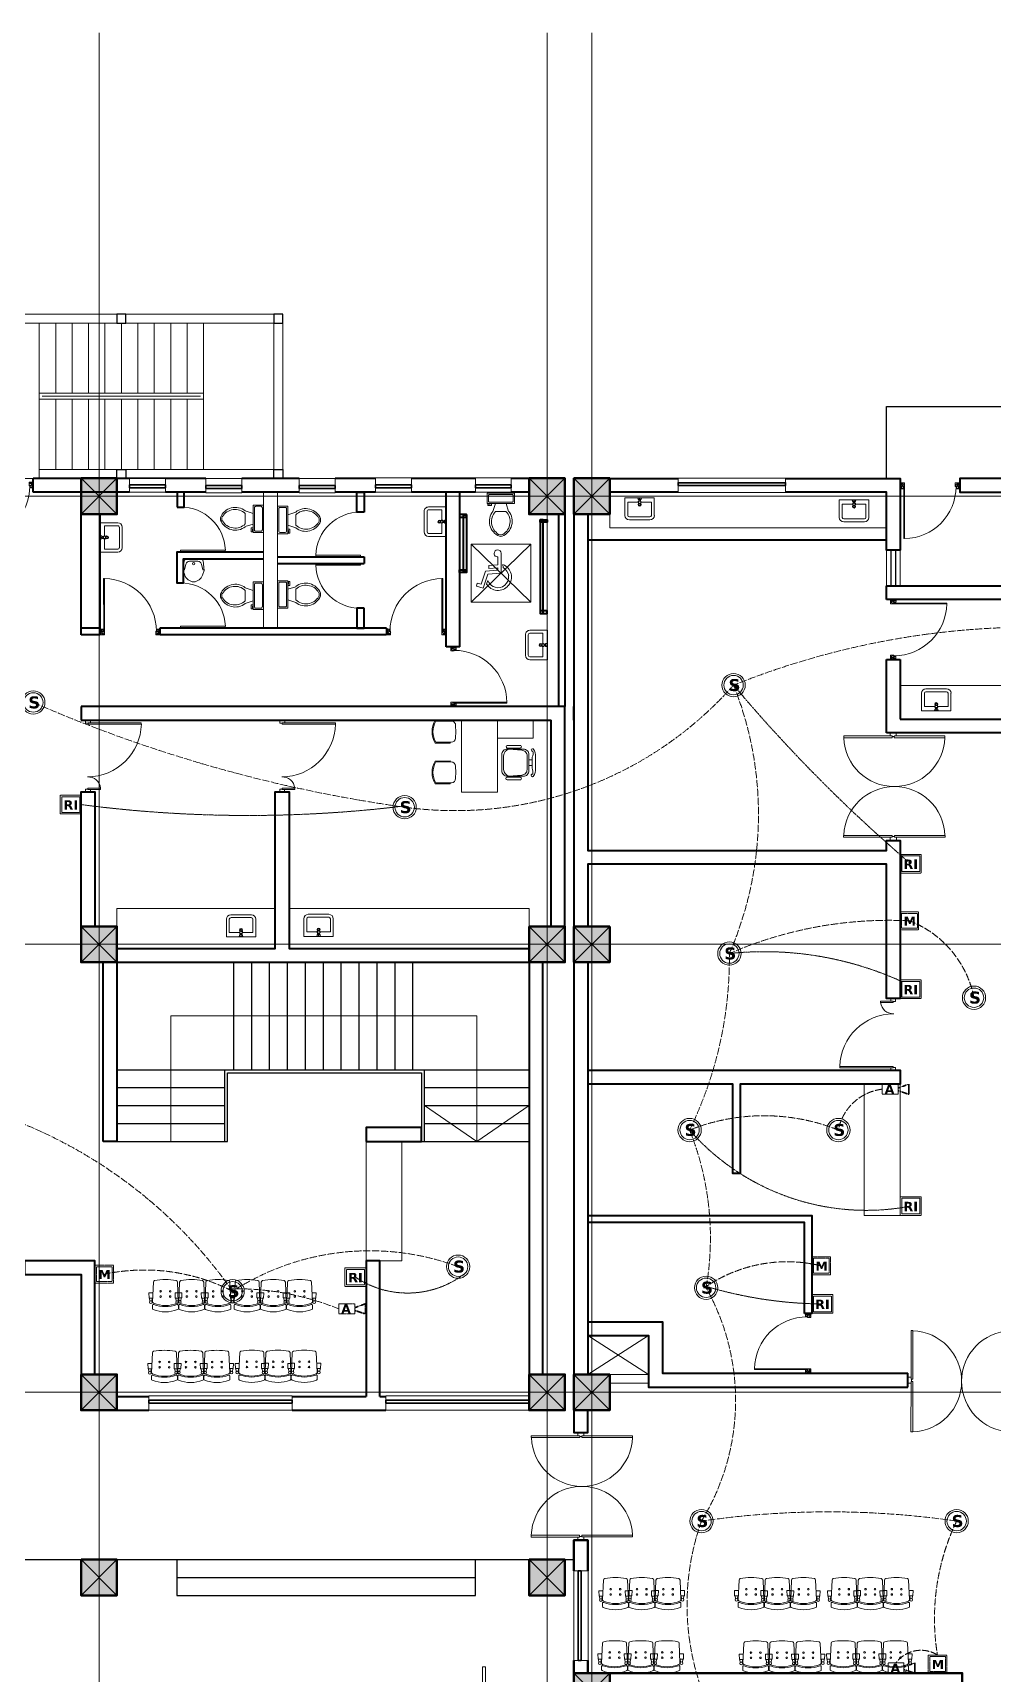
# Model space of a CAD drawing. Header units: millimetres. Extents: x 2402294 to 3337895, y 3394997 to 3969149.
# Drawn here: x 2451353 to 2467429, y 3593160 to 3620638 of the extents above; entities that cross this region are included whole.
import ezdxf

# ---------------------------------------------------------------- set-up
doc = ezdxf.new("R2010")
doc.units = ezdxf.units.MM
doc.header["$MEASUREMENT"] = 0
for name, pattern in [('ACAD_ISO04W100', [30, 24, -3, 0, -3]), ('ACISOTGB', [9, 4, -1, 1, -1, 1, -1]), ('CENTER', [2, 1.25, -0.25, 0.25, -0.25]), ('DASHED', [0.75, 0.5, -0.25])]:
    doc.linetypes.add(name, pattern=pattern)
for name, color, linetype, lineweight in [('0newfurnture', 30, 'Continuous', 15), ('centreline', 52, 'CENTER', 5), ('Column-0.5', 14, 'Continuous', 50), ('Detector Detector Conduit', 6, 'ACAD_ISO04W100', 13), ('Dimension- 0.15', 114, 'Continuous', 15), ('Dimension-137.5', 86, 'Continuous', 13), ('door', 41, 'Continuous', 5), ('Door Opening-0.09', 253, 'Continuous', 9), ('Frame-0.3', 24, 'Continuous', 30), ('furniture', 34, 'Continuous', 15), ('Furniture Hospital-0.09', 44, 'Continuous', 9), ('Hatch', 9, 'Continuous', 9), ('hidden lines', 205, 'DASHED', 5), ('Hooter Alarm', 240, 'CENTER', 35), ('Manual Call Point', 240, 'CENTER', 30), ('Metal  workt-0.2', 13, 'Continuous', 20), ('Railing', 73, 'Continuous', 20), ('RI detector conduit', 100, 'ACISOTGB', 9), ('Sill Level', 140, 'Continuous', 20), ('Smoke Detector', 220, 'Continuous', 20), ('stairs', 6, 'Continuous', 25), ('T-Fixture-0.09', 255, 'Continuous', 9), ('WALL 0.2', 7, 'Continuous', 20), ('wall 0.4', 7, 'Continuous', 40), ('Wall-0.5', 7, 'Continuous', 50), ('WINDOW', 152, 'Continuous', 30), ('Windows Plan', 152, 'Continuous', 35)]:
    doc.layers.add(name, color=color, linetype=linetype, lineweight=lineweight)
doc.layers.add('ANNOTATION', color=7, linetype='Continuous')
doc.layers.add('CCTV conduit wire', color=1, linetype='CENTER')
doc.styles.add('5P2', font='verdana.ttf', dxfattribs={"height": 500})

# ---------------------------------------------------------------- blocks, each defined once
blk = doc.blocks.new("door 3'3")
at = {"layer": 'door'}
for p, q in [((82769.4, -31237.4), (82769.4, -31203.4)), ((82769.8, -31203.4), (82769.4, -31203.4)), ((82769.8, -31237.4), (82769.8, -31203.4))]:
    blk.add_line(p, q, dxfattribs=at)
at = {"layer": 'door', "ltscale": 80}
for points in [[(82769.8, -31239.8), (82767.4, -31239.8), (82767.4, -31239.4), (82766.9, -31239.4), (82766.9, -31236.4), (82767.4, -31236.4), (82767.4, -31235.9), (82769.4, -31235.9), (82769.4, -31237.4), (82769.8, -31237.4)], [(82802.9, -31239.8), (82805.4, -31239.8), (82805.4, -31239.4), (82805.9, -31239.4), (82805.9, -31236.4), (82805.4, -31236.4), (82805.4, -31235.9), (82803.4, -31235.9), (82803.4, -31237.4), (82802.9, -31237.4)]]:
    blk.add_lwpolyline(points, close=True, dxfattribs=at)
blk.add_arc((82769.4, -31237.4), 34, 0, 89.2047, dxfattribs=at)
at = {"layer": 'Hatch'}
for centre, radius, start, end in [((82767.7, -31239.9), 2.68, 36.7582, 107.5329), ((82757.2, -31236.2), 10.6, 342.6842, 1.6014), ((82764.4, -31235.9), 4.57, 311.0325, 0.2101), ((82768.1, -31239.1), 3.04, 64.8198, 103.5348), ((82805.1, -31239.9), 2.68, 72.4671, 143.2418), ((82804.7, -31239.1), 3.04, 76.4652, 115.1802), ((82808.4, -31235.9), 4.57, 179.7899, 228.9675), ((82815.6, -31236.2), 10.6, 178.3986, 197.3158), ((82767.3, -31240.3), 1.96, 14.7681, 101.3525), ((82767.3, -31236.1), 3.25, 271.0473, 321.5319), ((82805.5, -31236.1), 3.25, 218.4681, 268.9527), ((82805.5, -31240.3), 1.96, 78.6475, 165.2319)]:
    blk.add_arc(centre, radius, start, end, dxfattribs=at)
blk = doc.blocks.new('MAIN DOOR')
at = {"layer": 'door', "ltscale": 1000}
for points in [[(2313.5, 188.5), (2347.4, 188.5), (2347.4, 187.3), (2313.5, 187.3)], [(2381.3, 188.5), (2348.9, 188.5), (2348.9, 187.3), (2381.3, 187.3)]]:
    blk.add_lwpolyline(points, close=True, dxfattribs=at)
for points in [[(2346.1, 190.6), (2346.1, 188.5)], [(2348.9, 188.1), (2347.4, 188.1), (2347.4, 188.5), (2346.1, 188.5), (2346.1, 190.6), (2350.2, 190.6)], [(2347.4, 188.1), (2348.9, 188.1), (2348.9, 188.5), (2350.2, 188.5), (2350.2, 190.6), (2346.1, 190.6)], [(2350.2, 190.6), (2350.2, 188.5)], [(2313.4, 120.7), (2347.3, 120.7), (2347.3, 121.9), (2313.4, 121.9), (2313.4, 120.7)], [(2348.8, 121.1), (2347.3, 121.1), (2347.3, 120.7), (2346, 120.7), (2346, 118.6), (2350.1, 118.6)], [(2347.3, 121.1), (2348.8, 121.1), (2348.8, 120.7), (2350.1, 120.7), (2350.1, 118.6), (2346, 118.6)], [(2381.3, 120.7), (2348.8, 120.7), (2348.8, 121.9), (2381.3, 121.9), (2381.3, 120.7)], [(2346, 118.6), (2346, 120.7)], [(2350.1, 118.6), (2350.1, 120.7)]]:
    blk.add_lwpolyline(points, dxfattribs=at)
at = {"layer": 'Door Opening-0.09', "ltscale": 1000}
for centre, start, end in [((2347.4, 188.5), 182.1168, 357.8826), ((2347.3, 120.7), 2.1167, 177.8826)]:
    blk.add_arc(centre, 33.9, start, end, dxfattribs=at)
at = {"layer": 'WINDOW', "ltscale": 5}
blk.add_line((2350.1, 190.6), (2350.1, 190.6), dxfattribs=at)
blk = doc.blocks.new('BANCAS')
at = {"layer": 'Furniture Hospital-0.09'}
for p, q in [((-0.236, -0.247), (-0.314, -0.247)), ((-0.309, -0.347), (-0.314, -0.247)), ((0.314, -0.25), (0.236, -0.25)), ((0.309, -0.35), (0.314, -0.25)), ((-0.241, -0.347), (-0.309, -0.347)), ((-0.294, -0.405), (-0.3, -0.347)), ((-0.256, -0.405), (-0.25, -0.347)), ((0.309, -0.35), (0.241, -0.35)), ((0.256, -0.409), (0.25, -0.35)), ((0.294, -0.409), (0.3, -0.35))]:
    blk.add_line(p, q, dxfattribs=at)
blk.add_lwpolyline([(0.227, -0.048, 0.346546), (0.203, -0.019, 0.095695), (-0.203, -0.019, 0.346546), (-0.227, -0.048), (-0.244, -0.417, 0.318973), (-0.225, -0.447, 0.193005), (0.225, -0.447, 0.318973), (0.244, -0.417)], format="xyb", close=True, dxfattribs=at)
blk.add_lwpolyline([(-0.245, -0.522), (-0.245, -0.489, -0.522832), (-0.218, -0.471, 0.18), (0.218, -0.471, -0.522832), (0.245, -0.489), (0.245, -0.547, -0.306573), (0.232, -0.565, -0.192782), (-0.232, -0.565, -0.306573), (-0.245, -0.547), (-0.245, -0.504)], format="xyb", dxfattribs=at)
for centre, radius in [((-0.09, -0.22), 0.015), ((-0.09, -0.32), 0.015), ((0.09, -0.22), 0.015), ((0.09, -0.32), 0.015), ((-0.275, -0.422), 0.025), ((0.275, -0.425), 0.025)]:
    blk.add_circle(centre, radius, dxfattribs=at)
blk = doc.blocks.new('A$C72AE6952')
at = {"ltscale": 20, "xscale": 800, "yscale": 800, "zscale": 800, "row_count": 1, "column_count": 3, "row_spacing": 0, "column_spacing": 440.0000000000001}
blk.add_blockref('BANCAS', (-440, 0), dxfattribs=at)
blk = doc.blocks.new("door 5'")
at = {"layer": 'door', "ltscale": 1000}
for points in [[(2177525, 4317078), (2177525, 4317062), (2177516, 4317062), (2177516, 4317020), (2177473, 4317020), (2177474, 4317105)], [(2177525, 4317062), (2177525, 4317105), (2177474, 4317105), (2177473, 4317020)], [(2177473, 4317020), (2177516, 4317020)], [(2177474, 4317105), (2177516, 4317105)], [(2178697, 4316120), (2178697, 4317060), (2178671, 4317060), (2178671, 4316120), (2178697, 4316120)], [(2178689, 4317076), (2178689, 4317060), (2178697, 4317060), (2178697, 4317018), (2178740, 4317018), (2178740, 4317104)], [(2178689, 4317060), (2178689, 4317104), (2178740, 4317104), (2178740, 4317018)], [(2178740, 4317018), (2178697, 4317018)]]:
    blk.add_lwpolyline(points, dxfattribs=at)
blk.add_lwpolyline([(2177516, 4316839), (2177516, 4317062), (2177543, 4317062), (2177543, 4316839)], close=True, dxfattribs=at)
at = {"layer": 'Door Opening-0.09', "ltscale": 1000}
for centre, radius, start, end in [((2177516, 4317062), 224, 276.6944, 2.344), ((2178697, 4317076), 957, 180.3416, 268.4244)]:
    blk.add_arc(centre, radius, start, end, dxfattribs=at)
at = {"layer": 'WINDOW', "ltscale": 5}
blk.add_line((2177474, 4317104), (2177474, 4317104), dxfattribs=at)
blk = doc.blocks.new('d1')
at = {"layer": 'door'}
for p, q in [((2442.7, 10746.2), (2408.3, 10746.2)), ((2408.3, 10746.2), (2408.3, 10745.7)), ((2442.7, 10745.7), (2408.3, 10745.7))]:
    blk.add_line(p, q, dxfattribs=at)
at = {"layer": 'door', "ltscale": 80}
for points in [[(2445, 10779.7), (2445, 10782), (2444.6, 10782), (2444.6, 10782.4), (2441.8, 10782.4), (2441.8, 10782), (2441.4, 10782), (2441.4, 10780.1), (2442.7, 10780.1), (2442.7, 10779.7)], [(2445, 10746.2), (2445, 10743.9), (2444.6, 10743.9), (2444.6, 10743.4), (2441.8, 10743.4), (2441.8, 10743.9), (2441.4, 10743.9), (2441.4, 10745.7), (2442.7, 10745.7), (2442.7, 10746.2)]]:
    blk.add_lwpolyline(points, close=True, dxfattribs=at)
at = {"layer": 'Door Opening-0.09', "ltscale": 80}
blk.add_arc((2442.7, 10745.7), 34.4, 90, 179.274, dxfattribs=at)
at = {"layer": 'hidden lines'}
for centre, radius, start, end in [((2441.6, 10791.4), 9.82, 268.3986, 287.3158), ((2441.4, 10784.8), 4.22, 269.7899, 318.9675), ((2444.3, 10781.3), 2.81, 166.4652, 205.1802), ((2445, 10781.7), 2.48, 162.4671, 233.2418), ((2441.6, 10782), 3, 308.4681, 358.9527), ((2445.5, 10782.1), 1.81, 168.6475, 255.2319), ((2441.4, 10741.1), 4.22, 41.0325, 90.2101), ((2441.6, 10734.5), 9.82, 72.6842, 91.6014), ((2444.3, 10744.5), 2.81, 154.8198, 193.5348), ((2445, 10744.2), 2.48, 126.7582, 197.5329), ((2441.6, 10743.8), 3, 1.0473, 51.5319), ((2445.5, 10743.8), 1.81, 104.7681, 191.3525)]:
    blk.add_arc(centre, radius, start, end, dxfattribs=at)
blk = doc.blocks.new('sems')
at = {"layer": 'Dimension- 0.15', "ltscale": 5}
h = blk.add_hatch(dxfattribs=at)
h.set_pattern_fill('ANSI31', color=256, scale=25.555556)
h.set_pattern_definition([(45, (55035.0093, 4945698.8337), (-2.258813329, 2.258813329), [])])
h.paths.add_polyline_path([(2173550, 4150430), (2173550, 4150489), (2173491, 4150489, 0.414214)])
h.paths.add_polyline_path([(2173550, 4150430, 0.414214), (2173609, 4150489), (2173550, 4150489)])
h.paths.add_polyline_path([(2173550, 4150489), (2173609, 4150489, 0.414214), (2173550, 4150548)])
h.paths.add_polyline_path([(2173491, 4150489), (2173550, 4150489), (2173550, 4150548, 0.414214)])
for p, q in [((2174664, 4150546), (2174664, 4150431)), ((2174894, 4150489), (2174664, 4150546)), ((2174664, 4150431), (2174894, 4150489))]:
    blk.add_line(p, q, dxfattribs=at)
blk.add_lwpolyline([(2174664, 4150489), (2173550, 4150489)], dxfattribs=at)
blk.add_circle((2173550, 4150489), 59.1, dxfattribs=at)
blk.add_solid([(2174664, 4150546), (2174894, 4150489), (2174664, 4150431)], dxfattribs=at)
at = {"layer": 'Dimension-137.5', "ltscale": 5}
blk.add_line((2174664, 4150489), (2174894, 4150489), dxfattribs=at)
at = {"layer": 'Frame-0.3'}
for points in [[(2174450, 4151281), (2174450, 4151131), (2174600, 4151131), (2174600, 4151281)], [(2177075, 4151281), (2177075, 4151131), (2177225, 4151131), (2177225, 4151281)], [(2179700, 4151281), (2179700, 4151131), (2179850, 4151131), (2179850, 4151281)], [(2174450, 4148681), (2174450, 4148531), (2174600, 4148531), (2174600, 4148681)], [(2177075, 4148531), (2177075, 4148681), (2177225, 4148681), (2177225, 4148531)], [(2179700, 4148531), (2179700, 4148681), (2179850, 4148681), (2179850, 4148531)]]:
    blk.add_lwpolyline(points, close=True, dxfattribs=at)
at = {"layer": 'Metal  workt-0.2', "ltscale": 5}
for p, q in [((2174600, 4151281), (2179700, 4151281)), ((2175775, 4151131), (2175775, 4149956)), ((2176050, 4151131), (2176050, 4149956)), ((2176325, 4151131), (2176325, 4149956)), ((2176600, 4151131), (2176600, 4149956)), ((2176875, 4151131), (2176875, 4149956)), ((2177150, 4151131), (2177150, 4149956)), ((2177425, 4151131), (2177425, 4149956)), ((2177700, 4151131), (2177700, 4149956)), ((2177975, 4151131), (2177975, 4149956)), ((2178250, 4151131), (2178250, 4149956)), ((2178525, 4151131), (2178525, 4149956)), ((2179700, 4148681), (2179700, 4151131)), ((2175775, 4149856), (2175775, 4148681)), ((2176050, 4149856), (2176050, 4148681)), ((2176325, 4149856), (2176325, 4148681)), ((2176600, 4149856), (2176600, 4148681)), ((2176875, 4149856), (2176875, 4148681)), ((2177150, 4149856), (2177150, 4148681)), ((2177425, 4149856), (2177425, 4148681)), ((2177700, 4149856), (2177700, 4148681)), ((2177975, 4149856), (2177975, 4148681)), ((2178250, 4149856), (2178250, 4148681)), ((2178525, 4149856), (2178525, 4148681)), ((2175775, 4148531), (2174600, 4148531))]:
    blk.add_line(p, q, dxfattribs=at)
at = {"layer": 'Metal  workt-0.2'}
for points in [[(2177075, 4148531), (2179850, 4148531), (2179850, 4151131), (2174450, 4151131), (2174450, 4148531), (2174600, 4148531)], [(2179700, 4151131), (2174600, 4151131)], [(2174450, 4149851), (2173550, 4149847)], [(2179700, 4148681), (2175775, 4148681), (2175775, 4148531), (2176745, 4148531)]]:
    blk.add_lwpolyline(points, dxfattribs=at)
for points in [[(2175775, 4149956), (2175775, 4149856), (2178525, 4149856), (2178525, 4149956)], [(2175825, 4149906), (2175825, 4149906), (2178475, 4149906), (2178475, 4149906)]]:
    blk.add_lwpolyline(points, close=True, dxfattribs=at)
at = {"layer": 'stairs', "ltscale": 5}
for p, q in [((2174450, 4151281), (2174450, 4148531)), ((2173850, 4151131), (2173850, 4149848)), ((2174150, 4151131), (2174150, 4149849))]:
    blk.add_line(p, q, dxfattribs=at)
for points in [[(2173550, 4149847), (2173550, 4151131)], [(2174450, 4151131), (2173550, 4151131)]]:
    blk.add_lwpolyline(points, dxfattribs=at)
blk = doc.blocks.new('2ft column')
at = {"layer": 'Hatch', "ltscale": 5}
h = blk.add_hatch(color=256, dxfattribs=at)
h.dxf.hatch_style = 1
h.paths.add_polyline_path([(2207385, 4176559), (2207985, 4176559), (2207985, 4175959), (2207385, 4175959)])
at = {"layer": 'Column-0.5', "ltscale": 5}
blk.add_lwpolyline([(2207385, 4176559), (2207985, 4176559), (2207985, 4175959), (2207385, 4175959)], close=True, dxfattribs=at)
at = {"layer": 'Defpoints', "ltscale": 5}
for points in [[(2207985, 4176559), (2207385, 4175959)], [(2207985, 4175959), (2207385, 4176559)]]:
    blk.add_lwpolyline(points, dxfattribs=at)
blk = doc.blocks.new('main grid')
at = {"layer": 'centreline', "ltscale": 5}
for p, q in [((2533911, 4018930), (2533911, 3991299)), ((2541411, 4018930), (2541411, 3976624)), ((2542161, 4018930), (2542161, 3976624)), ((2559988, 4011172), (2515645, 4011172)), ((2559988, 4003672), (2515645, 4003672)), ((2559388, 3996172), (2515045, 3996172)), ((2559988, 3996172), (2515645, 3996172))]:
    blk.add_line(p, q, dxfattribs=at)
at = {"layer": 'Hatch'}
for p in [(326226, -165087), (333726, -165087), (326226, -172587), (333726, -172587), (326226, -180087), (333726, -180087), (326226, -183187), (333726, -183187), (334476, -185087)]:
    blk.add_blockref('2ft column', p, dxfattribs=at)
at = {"layer": 'Hatch', "xscale": -1}
for p in [(4749846, -165087), (4749846, -172587), (4749846, -180087)]:
    blk.add_blockref('2ft column', p, dxfattribs=at)
blk = doc.blocks.new('IP1')
at = {"layer": 'WALL 0.2', "ltscale": 5}
for points in [[(2535111, 3946693), (2535111, 3948793), (2539161, 3948793)], [(2539161, 3948793), (2540236, 3948793), (2540236, 3946693)], [(2539361, 3947293), (2540236, 3946693), (2541111, 3947293)]]:
    blk.add_lwpolyline(points, dxfattribs=at)
blk = doc.blocks.new('TAP')
at = {"layer": 'Furniture Hospital-0.09', "linetype": 'Continuous'}
for p, q in [((0, 38), (0, -38)), ((5, 38), (0, 38)), ((5, 38), (5, -38)), ((30, 25), (5, 25)), ((30, 0), (5, 0)), ((30, 25), (30, -25)), ((56, 16), (30, 16)), ((51, 7), (48, 8)), ((59, 19), (57, 22)), ((73, 24), (73, 27)), ((88, 20), (89, 22)), ((97, 15), (125, 12)), ((97, 8), (100, 9)), ((5, -38), (0, -38)), ((30, -25), (5, -25)), ((56, -16), (30, -16)), ((51, -8), (48, -9)), ((60, -20), (58, -22)), ((74, -24), (74, -27)), ((88, -19), (90, -22)), ((97, -7), (100, -8)), ((97, -15), (125, -12))]:
    blk.add_line(p, q, dxfattribs=at)
for radius in [21.2, 19.7]:
    blk.add_circle((74, 0), radius, dxfattribs=at)
for centre, radius, start, end in [((74, 0), 27.2, 163.0512, 199.0512), ((74, 0), 24.2, 127.0512, 163.0512), ((74, 0), 27.2, 91.0512, 127.0512), ((74, 0), 24.2, 55.0512, 91.0512), ((74, 0), 27.2, 19.0512, 55.0512), ((74, 0), 24.2, 343.0512, 19.0512), ((95, 0), 32.6, 337.45, 22.55), ((74, 0), 24.2, 199.0512, 235.0512), ((74, 0), 27.2, 235.0512, 271.0512), ((74, 0), 24.2, 271.0512, 307.0512), ((74, 0), 27.2, 307.0512, 343.0512)]:
    blk.add_arc(centre, radius, start, end, dxfattribs=at)
blk = doc.blocks.new('bazin')
at = {"layer": '0newfurnture', "ltscale": 5}
for p, q in [((2434577, 4011590), (2435069, 4011590)), ((2434577, 4011295), (2434577, 4011590)), ((2434626, 4011295), (2434626, 4011516)), ((2434626, 4011516), (2434799, 4011516)), ((2434847, 4011516), (2435020, 4011516)), ((2435020, 4011516), (2435020, 4011295)), ((2435069, 4011590), (2435069, 4011295)), ((2434996, 4011270), (2434651, 4011270)), ((2434996, 4011221), (2434651, 4011221))]:
    blk.add_line(p, q, dxfattribs=at)
blk.add_circle((2434823, 4011477), 25.6, dxfattribs=at)
for centre, radius, start, end in [((2434651, 4011295), 73.8, 180, 270), ((2434651, 4011295), 24.6, 180, 270), ((2434996, 4011295), 73.8, 270, 0), ((2434996, 4011295), 24.6, 270, 0)]:
    blk.add_arc(centre, radius, start, end, dxfattribs=at)
at = {"layer": '0newfurnture', "ltscale": 5, "xscale": 0.9842520018725999, "yscale": 0.9842520018725999, "zscale": 0.9842520018725999, "rotation": 270}
blk.add_blockref('TAP', (2434823, 4011590), dxfattribs=at)
blk = doc.blocks.new('Toilet - top')
at = {"layer": 'Furniture Hospital-0.09'}
for p, q in [((-10, -8.5), (-8, -8.5)), ((-10, -9.5), (-10, -8.5)), ((-7, -9.5), (-10, -9.5)), ((-8, -8.5), (-8, -8)), ((-7, -8), (-7, -9.5)), ((-4, -8), (-6, -14)), ((4, -8), (6, -14)), ((9.5, -6), (9.5, -2)), ((4, -14), (-4, -14))]:
    blk.add_line(p, q, dxfattribs=at)
blk.add_lwpolyline([(10.5, -8), (10.5, 0), (-10.5, 0), (-10.5, -8)], close=True, dxfattribs=at)
for points in [[(-9.5, -2), (-9.5, -6)], [(8.5, -1), (-8.5, -1)], [(-8.5, -7), (8.5, -7)]]:
    blk.add_lwpolyline(points, dxfattribs=at)
for centre, radius, start, end in [((-8.6, -1.9), 0.884, 81.8699, 188.1301), ((-8.6, -6.1), 0.884, 171.8699, 278.1301), ((8.6, -1.9), 0.884, 351.8699, 98.1301), ((8.6, -6.1), 0.884, 261.8699, 8.1301), ((3.5, -21.6), 12.2, 141.4691, 247.9714), ((4.2, -21.8), 11.3, 136.3677, 238.9468), ((-3.5, -21.6), 12.2, 292.0284, 38.5307), ((-4.2, -21.8), 11.3, 301.053, 43.6321), ((0, -27.9), 4, 245.7318, 294.2682), ((0, -29), 4, 254.8605, 285.1395)]:
    blk.add_arc(centre, radius, start, end, dxfattribs=at)
blk = doc.blocks.new('26 door')
at = {"layer": 'door'}
blk.add_line((42654.7, -717.8), (42654.7, -716.7), dxfattribs=at)
at = {"layer": 'door', "ltscale": 5}
blk.add_lwpolyline([(42654.7, -716.7), (42684.7, -716.7), (42684.7, -717.8), (42654.7, -717.8)], dxfattribs=at)
at = {"layer": 'Door Opening-0.09'}
blk.add_arc((42654.8, -717.8), 30, 2.1358, 90.1794, dxfattribs=at)
blk = doc.blocks.new('TIA UR Plan-flat-1')
at = {"layer": 'Furniture Hospital-0.09'}
for points in [[(-186, 175), (-265, 150, 0.270578), (-380, 0, 0.556713)], [(-186, -175), (-265, -150, -0.270578), (-380, 0, -0.556713)], [(0, 0), (0, 132, 0.414214), (-25, 157), (-186, 175)], [(0, 0), (0, -132, -0.414214), (-25, -157), (-186, -175)], [(-174, 175), (-174, 154), (-81, 130, -0.321575), (-32, 71), (-32, 0)], [(-174, -175), (-174, -154), (-81, -130, 0.321575), (-32, -71), (-32, 0)]]:
    blk.add_lwpolyline(points, format="xyb", dxfattribs=at)
blk.add_circle((-75, 0), 20, dxfattribs=at)
blk = doc.blocks.new('Wheel Chair')
at = {"layer": 'T-Fixture-0.09'}
blk.add_lwpolyline([(-130, -183, -0.239978), (-223, 0, -0.243341), (-129, 182), (-128, 182, -0.241316), (75, 211), (76, 211, -0.238142), (218, 65), (184, 14), (173, 51, 0.192657), (94, 153), (94, 154, 0.25323), (-74, 162), (-74, 161, 0.245902), (-174, 27), (-175, 27, 0.247474), (-120, -132), (-128, -181)], format="xyb", dxfattribs=at)
blk.add_lwpolyline([(305, 47), (366, 13), (392, 59), (290, 117), (158, -89), (-63, -51), (-146, -374, 0.423515), (-104, -442), (-103, -442, 0.413314), (-35, -399), (-32, -388, 0.409265), (-67, -332), (-80, -330), (-48, -201), (105, -227), (113, -178), (-33, -153), (-23, -112), (182, -146)], format="xyb", close=True, dxfattribs=at)
blk = doc.blocks.new('ADHIKRIT')
at = {"layer": 'furniture'}
for p, q in [((900, 1351), (0, 1351)), ((0, 1351), (0, -450)), ((0, 741), (0, 1351)), ((900, -450), (900, 1351)), ((-245, 1046), (-569, 1047)), ((-245, 980), (-569, 981)), ((1048, 956), (1048, 1014)), ((1187, 1121), (1153, 1121)), ((1187, 1145), (1558, 1147)), ((1187, 1145), (1187, 1121)), ((1187, 1121), (1545, 1123)), ((-789, 683), (-869, 683)), ((-789, 547), (-869, 547)), ((1050, 758), (1050, 711)), ((1050, 700), (1050, 711)), ((1189, 595), (1157, 595)), ((1187, 595), (1187, 571)), ((1187, 571), (1558, 573)), ((1189, 595), (1286, 595)), ((1287, 595), (1545, 597)), ((-900, 0), (0, 0)), ((-900, -450), (-900, 0)), ((-247, 247), (-571, 248)), ((-247, 182), (-571, 182)), ((1189, 102), (1157, 102)), ((1187, 126), (1558, 124)), ((1187, 102), (1187, 126)), ((1189, 102), (1286, 101)), ((1287, 101), (1545, 100)), ((1048, -260), (1048, -318)), ((1050, -4), (1050, -14)), ((1050, -61), (1050, -14)), ((0, -450), (-900, -450)), ((0, -450), (900, -450)), ((1187, -425), (1153, -425)), ((1187, -425), (1545, -426)), ((1187, -449), (1187, -425)), ((1187, -449), (1558, -450))]:
    blk.add_line(p, q, dxfattribs=at)
for points in [[(-897, 962, 0.207066), (-957, 755), (-957, 615)], [(-885, 900, 0.214578), (-869, 755), (-869, 615)], [(-110, 614), (-109, 818, 0.414214), (-246, 955), (-655, 956, 0.418376), (-789, 820), (-789, 615)], [(-153, 614), (-152, 788, 0.28028), (-288, 955), (-610, 925, 0.418376), (-744, 789), (-745, 615)], [(-899, 268, -0.207066), (-958, 476), (-957, 615)], [(-886, 330, -0.214578), (-870, 475), (-869, 615)], [(-110, 614), (-110, 409, -0.414214), (-247, 273), (-656, 274, -0.418376), (-790, 410), (-789, 615)], [(-153, 614), (-153, 440, -0.28028), (-290, 273), (-612, 304, -0.418376), (-745, 441), (-745, 615)]]:
    blk.add_lwpolyline(points, format="xyb", dxfattribs=at)
for centre, radius, start, end in [((-881, 933), 33.3, 262.3354, 120.0474), ((-569, 1014), 32.9, 89.8702, 269.8702), ((-245, 1013), 32.9, 269.8702, 89.8702), ((1753, 864), 711, 172.5908, 188.6233), ((1154, 1015), 106, 90.3083, 180.3083), ((1203, 1157), 39.5, 294.3355, 296.5711), ((1099, 860), 518, 329.4756, 30.5244), ((1099, 860), 542, 328.0257, 31.9845), ((1157, 701), 106, 180.3083, 270.3083), ((-882, 297), 33.3, 239.693, 97.4051), ((-571, 215), 32.9, 89.8702, 269.8702), ((-253, 214), 33.4, 280.4483, 79.5122), ((1157, -4), 106, 89.6917, 179.6917), ((1099, -163), 518, 329.4756, 30.5244), ((1099, -163), 542, 328.0155, 31.9743), ((1753, -168), 711, 171.3767, 187.4092), ((1154, -319), 106, 179.6917, 269.6917), ((1203, -461), 39.5, 63.4289, 65.6645)]:
    blk.add_arc(centre, radius, start, end, dxfattribs=at)
blk = doc.blocks.new('w1')
at = {"layer": 'Sill Level'}
blk.add_lwpolyline([(2460641, 3827503), (2460641, 3825103), (2460401, 3825103), (2460401, 3827503)], close=True, dxfattribs=at)
at = {"layer": 'Windows Plan'}
blk.add_lwpolyline([(2460521, 3825103), (2460521, 3827503), (2460473, 3827503), (2460473, 3825103)], close=True, dxfattribs=at)
blk = doc.blocks.new('w2')
at = {"layer": 'Sill Level'}
blk.add_lwpolyline([(2444138, 3818930), (2445638, 3818930), (2445638, 3818690), (2444138, 3818690)], close=True, dxfattribs=at)
at = {"layer": 'Windows Plan'}
blk.add_lwpolyline([(2445638, 3818810), (2444138, 3818810), (2444138, 3818762), (2445638, 3818762)], close=True, dxfattribs=at)
blk = doc.blocks.new('v2')
at = {"layer": 'Sill Level'}
blk.add_lwpolyline([(2448277, 3818910), (2448877, 3818910), (2448877, 3818670), (2448277, 3818670)], close=True, dxfattribs=at)
at = {"layer": 'Windows Plan'}
blk.add_lwpolyline([(2448877, 3818790), (2448277, 3818790), (2448277, 3818743), (2448877, 3818743)], close=True, dxfattribs=at)
blk = doc.blocks.new('v18')
at = {"layer": 'Sill Level'}
blk.add_lwpolyline([(2462914, 3850453), (2464714, 3850453), (2464714, 3850693), (2462914, 3850693)], close=True, dxfattribs=at)
at = {"layer": 'Windows Plan'}
blk.add_lwpolyline([(2464714, 3850573), (2462914, 3850573), (2462914, 3850620), (2464714, 3850620)], close=True, dxfattribs=at)
blk = doc.blocks.new('smoke')
at = {"layer": 'Smoke Detector', "lineweight": 5}
for radius in [97.5, 81.1]:
    blk.add_circle((-251457, 4034457), radius, dxfattribs=at)
at = {"layer": 'Smoke Detector', "lineweight": 5, "insert": (-251499, 4034508), "char_height": 100.35, "width": 120.42, "attachment_point": 1, "style": '5P2'}
blk.add_mtext('{\\fVerdana|b1|i0|c0|p34;S}', dxfattribs=at)
blk = doc.blocks.new('smoke1')
at = {"layer": 'CCTV conduit wire'}
blk.add_blockref('smoke', (0, 0), dxfattribs=at)
blk = doc.blocks.new('response indicator')
at = {"layer": 'Manual Call Point', "lineweight": 5}
for points in [[(295159, 165314), (295473, 165314), (295473, 165035), (295159, 165035)], [(295183, 165290), (295450, 165290), (295450, 165059), (295183, 165059)]]:
    blk.add_lwpolyline(points, close=True, dxfattribs=at)
at = {"layer": 'Manual Call Point', "lineweight": 5, "insert": (295207, 165238), "char_height": 139.42, "width": 167.3, "attachment_point": 1, "style": '5P2'}
blk.add_mtext('{\\fVerdana|b1|i0|c0|p34;RI}', dxfattribs=at)
blk = doc.blocks.new('mcp')
at = {"layer": 'Manual Call Point', "lineweight": 5}
for points in [[(1356996, -1508126), (1357203, -1508126), (1357203, -1508327), (1356996, -1508327)], [(1357013, -1508143), (1357191, -1508143), (1357191, -1508310), (1357013, -1508310)]]:
    blk.add_lwpolyline(points, close=True, dxfattribs=at)
at = {"layer": 'Manual Call Point', "lineweight": 5, "insert": (1357036, -1508180), "char_height": 100.35, "width": 120.42, "attachment_point": 1, "style": '5P2'}
blk.add_mtext('{\\fVerdana|b1|i0|c0|p34;M}', dxfattribs=at)
blk = doc.blocks.new('hooter')
at = {"layer": 'Hooter Alarm', "lineweight": 35}
for p, q in [((318970, 4030859), (319090, 4030904)), ((319090, 4030904), (319090, 4030790)), ((318970, 4030830), (319090, 4030790))]:
    blk.add_line(p, q, dxfattribs=at)
at = {"layer": 'Hooter Alarm', "lineweight": 5}
blk.add_lwpolyline([(318792, 4030904), (318970, 4030904), (318970, 4030790), (318792, 4030790)], close=True, dxfattribs=at)
at = {"layer": 'Hooter Alarm', "lineweight": 5, "insert": (318820, 4030897), "char_height": 100.35, "width": 120.42, "attachment_point": 1, "style": '5P2'}
blk.add_mtext('{\\fVerdana|b1|i0|c0|p34;A}', dxfattribs=at)

msp = doc.modelspace()

# ---------------------------------------------------------------- linework, layer by layer
at = {"layer": '0newfurnture', "ltscale": 5}
for p, q in [((2455217, 3610669.3), (2455217, 3612949.3)), ((2455447, 3610669.3), (2455447, 3612949.3))]:
    msp.add_line(p, q, dxfattribs=at)
msp.add_lwpolyline([(2463953.1, 3612949.3), (2465641, 3612949.3), (2465641, 3612349.3), (2461011, 3612349.3), (2461011, 3612949.3), (2462153.1, 3612949.3)], dxfattribs=at)
for points in [[(2465871, 3609149.3), (2469551, 3609149.3), (2469551, 3609713.6), (2465871, 3609713.6)], [(2452761, 3605979.3), (2455412, 3605979.3), (2455412, 3605379.3), (2452761, 3605379.3)], [(2455642, 3605979.3), (2459661, 3605979.3), (2459661, 3605379.3), (2455642, 3605379.3)]]:
    msp.add_lwpolyline(points, close=True, dxfattribs=at)
at = {"layer": 'centreline', "ltscale": 5}
for p, q in [((2452461, 3620637.5), (2452461, 3593006.7)), ((2484429.1, 3597879.3), (2441909.5, 3597879.3))]:
    msp.add_line(p, q, dxfattribs=at)
at = {"layer": 'Detector Detector Conduit', "ltscale": 5}
for centre, radius, start, end in [((2468106.3, 3597217.6), 13471.3, 69.39729, 111.89374), ((2458422.4, 3613835.6), 6219.4, 262.1884, 318.53489), ((2457685.1, 3607555.1), 5814.9, 336.37507, 21.82953), ((2460863.7, 3631223.4), 23777.7, 246.44281, 262.05514), ((2465690.2, 3599050.1), 6730.2, 87.10476, 113.44354), ((2465395.9, 3604146.2), 1745, 11.20883, 68.6868), ((2456471.6, 3605146.1), 6541.5, 333.9158, 0.68918), ((2448158, 3594984.1), 7987.7, 35.04445, 84.24405), ((2465673.6, 3602107.8), 851.8, 96.91296, 169.02895), ((2463592.1, 3599145.6), 3363.3, 68.26888, 111.73112), ((2457849, 3600463.8), 4846.8, 350.0898, 21.87715), ((2456995.3, 3596013.4), 4234.9, 69.59249, 122.85875), ((2463980.5, 3597641.2), 2423.3, 76.45288, 125.09244), ((2453219.7, 3596675.4), 3250.8, 62.95896, 101.88618), ((2454743, 3594999.7), 4613.4, 67.96884, 91.58715), ((2459260, 3597742.3), 3856.9, 328.42789, 29.29785), ((2466497, 3594320.5), 4192.5, 160.45736, 222.99124), ((2464681.6, 3581075.2), 14802.6, 81.70514, 98.29486), ((2470230.9, 3594089.8), 3784.4, 154.43495, 189.26747), ((2466219.2, 3593043.1), 517.5, 57.67541, 143.7301)]:
    msp.add_arc(centre, radius, start, end, dxfattribs=at)
at = {"layer": 'Door Opening-0.09'}
msp.add_lwpolyline([(2458690.7, 3612078.8), (2459690.7, 3612078.8), (2459690.7, 3611106.7), (2458690.7, 3611106.7)], close=True, dxfattribs=at)
for points in [[(2459690.7, 3612078.8), (2458690.7, 3611106.7)], [(2458690.7, 3612078.8), (2459690.7, 3611106.7)]]:
    msp.add_lwpolyline(points, dxfattribs=at)
at = {"layer": 'Furniture Hospital-0.09', "ltscale": 30}
for points in [[(2465871, 3603039.3), (2465271, 3603039.3), (2465271, 3600839.3), (2465871, 3600839.3)], [(2457531, 3602079.3), (2456931, 3602079.3), (2456931, 3600079.3), (2457531, 3600079.3)]]:
    msp.add_lwpolyline(points, close=True, dxfattribs=at)
at = {"layer": 'Hatch', "ltscale": 5}
for points in [[(2461661, 3598829.3), (2460641, 3598179.3)], [(2460641, 3598829.3), (2461661, 3598179.3)]]:
    msp.add_lwpolyline(points, dxfattribs=at)
at = {"layer": 'Railing', "ltscale": 5}
msp.add_lwpolyline([(2458877.7, 3593280.6), (2458928.8, 3593280.6), (2458928.8, 3586207.2), (2459491, 3586207.2), (2459491, 3586156.1), (2458877.7, 3586156.1)], close=True, dxfattribs=at)
at = {"layer": 'RI detector conduit', "ltscale": 5}
for centre, radius, start, end in [((2482688.6, 3626193.2), 25609.2, 220.04254, 229.47424), ((2454956.4, 3629084.2), 21548.7, 262.55643, 276.76474), ((2463596, 3599700.2), 5555.3, 65.52043, 96.02754), ((2465305.5, 3604852.9), 3927.6, 221.12286, 280.89729), ((2457627, 3601108.1), 1567.6, 236.09502, 307.8924), ((2464634, 3606353.7), 6996.2, 253.33192, 269.47805)]:
    msp.add_arc(centre, radius, start, end, dxfattribs=at)
at = {"layer": 'stairs', "ltscale": 5}
for points in [[(2465641.7, 3613179.3), (2465641.7, 3614379.3), (2477211, 3614379.3), (2477211, 3605679.3)], [(2454711, 3605079.3), (2454711, 3603279.3)], [(2455011, 3605079.3), (2455011, 3603279.3)], [(2455311, 3605079.3), (2455311, 3603279.3)], [(2455611, 3605079.3), (2455611, 3603279.3)], [(2455911, 3605079.3), (2455911, 3603279.3)], [(2456211, 3605079.3), (2456211, 3603279.3)], [(2456511, 3605079.3), (2456511, 3603279.3)], [(2456811, 3605079.3), (2456811, 3603279.3)], [(2457111, 3605079.3), (2457111, 3603279.3)], [(2457411, 3605079.3), (2457411, 3603279.3)], [(2457711, 3605079.3), (2457711, 3603279.3)], [(2452761, 3603279.3), (2459661, 3603279.3)], [(2454561, 3603279.3), (2454561, 3602079.3), (2454611, 3602079.3), (2454611, 3603229.3), (2457861, 3603229.3), (2457861, 3602079.3), (2457911, 3602079.3), (2457911, 3603279.3)], [(2452761, 3602979.3), (2454561, 3602979.3)], [(2457911, 3602979.3), (2459661, 3602979.3)], [(2452761, 3602679.3), (2454561, 3602679.3)], [(2457911, 3602679.3), (2459661, 3602679.3)], [(2452761, 3602379.3), (2454561, 3602379.3)], [(2457911, 3602379.3), (2459661, 3602379.3)], [(2452761, 3602079.3), (2454561, 3602079.3)], [(2457911, 3602079.3), (2459661, 3602079.3)], [(2444661, 3597579.3), (2444661, 3595079.3), (2460411, 3595079.3)], [(2453763.6, 3595079.3), (2453763.6, 3594479.3), (2458763.6, 3594479.3), (2458763.6, 3595079.3)], [(2453763.6, 3594779.3), (2458763.6, 3594779.3)]]:
    msp.add_lwpolyline(points, dxfattribs=at)
at = {"layer": 'WALL 0.2', "ltscale": 5}
for points in [[(2465641, 3611979.3), (2465641, 3611379.3)], [(2465871, 3611979.3), (2465871, 3611379.3)], [(2461011, 3598179.3), (2461661, 3598179.3)], [(2461011, 3598029.3), (2461661, 3598029.3)]]:
    msp.add_lwpolyline(points, dxfattribs=at)
at = {"layer": 'wall 0.4', "ltscale": 5}
for p, q in [((2451361, 3612949.3), (2451361, 3613179.3)), ((2458273, 3610359.3), (2458273, 3612949.3)), ((2458503, 3610359.3), (2458503, 3612949.3)), ((2452161, 3610559.3), (2452161, 3612579.3)), ((2452481, 3610559.3), (2452481, 3612579.3)), ((2460151, 3612579.3), (2460151, 3609359.3)), ((2460261, 3612579.3), (2460261, 3609359.3)), ((2460641, 3612151.6), (2465641, 3612151.6)), ((2455447, 3611864.3), (2456900.6, 3611864.3)), ((2455447, 3611754.3), (2456900.6, 3611754.3)), ((2456900.6, 3611864.3), (2456900.6, 3611754.3)), ((2465641, 3611149.3), (2465641, 3611379.3)), ((2465641, 3611379.3), (2469781, 3611379.3)), ((2469781, 3611149.3), (2465641, 3611149.3)), ((2452481, 3610669.3), (2452161, 3610669.3)), ((2452481, 3610559.3), (2452161, 3610559.3)), ((2457273, 3610669.3), (2453481, 3610669.3)), ((2453481, 3610669.3), (2453481, 3610559.3)), ((2457273, 3610559.3), (2453481, 3610559.3)), ((2457273, 3610669.3), (2457273, 3610559.3)), ((2458503, 3610359.3), (2458273, 3610359.3)), ((2465641, 3608919.3), (2465641, 3610149.3)), ((2465641, 3610149.3), (2465871, 3610149.3)), ((2465871, 3610149.3), (2465871, 3609149.3)), ((2452161, 3609359.3), (2452161, 3609129.3)), ((2460261, 3609359.3), (2452161, 3609359.3)), ((2452161, 3609129.3), (2460031, 3609129.3)), ((2460031, 3605679.3), (2460031, 3609129.3)), ((2460261, 3605679.3), (2460261, 3609359.3)), ((2460411, 3609129.3), (2460411, 3609359.3)), ((2465871, 3609149.3), (2469551, 3609149.3)), ((2469551, 3608919.3), (2465641, 3608919.3)), ((2452531, 3602079.3), (2452531, 3605079.3)), ((2452761, 3605079.3), (2452761, 3602079.3)), ((2452761, 3602079.3), (2452531, 3602079.3)), ((2462609.1, 3598197), (2464273.3, 3598197)), ((2466001.1, 3597967), (2466001.1, 3598197))]:
    msp.add_line(p, q, dxfattribs=at)
for points in [[(2452972.7, 3613179.3), (2451361, 3613179.3)], [(2454251.2, 3613179.3), (2453572.7, 3613179.3)], [(2454375.8, 3613179.3), (2454375.8, 3613179.3)], [(2455812.8, 3613179.3), (2454851.2, 3613179.3)], [(2457091.3, 3613179.3), (2456412.8, 3613179.3)], [(2458760.8, 3613179.3), (2457691.3, 3613179.3)], [(2459661, 3613179.3), (2459360.8, 3613179.3)], [(2461011, 3613179.3), (2462153.1, 3613179.3)], [(2463953.1, 3613179.3), (2465871, 3613179.3), (2465871, 3611979.3), (2465641, 3611979.3), (2465641, 3612949.3), (2463953.1, 3612949.3)], [(2467911, 3613179.3), (2466871, 3613179.3), (2466871, 3612949.3), (2467911, 3612949.3)], [(2452972.7, 3612949.3), (2451361, 3612949.3)], [(2454251.2, 3612949.3), (2453572.7, 3612949.3)], [(2455812.8, 3612949.3), (2454851.2, 3612949.3)], [(2457091.3, 3612949.3), (2456412.8, 3612949.3)], [(2458760.8, 3612949.3), (2457691.3, 3612949.3)], [(2459661, 3612949.3), (2459360.8, 3612949.3)], [(2462153.1, 3612949.3), (2461011, 3612949.3)], [(2460411, 3612579.3), (2460411, 3605679.3)], [(2460641, 3612579.3), (2460641, 3606949.3), (2465641, 3606949.3), (2465641, 3607119.3), (2465871, 3607119.3), (2465871, 3604469.3), (2465641, 3604469.3), (2465641, 3606719.3), (2460641, 3606719.3), (2460641, 3605679.3)], [(2455217, 3611824.3), (2453867, 3611824.3), (2453867, 3611426.9), (2453767, 3611426.9), (2453767, 3611949.3), (2455217, 3611949.3)], [(2452161, 3605679.3), (2452161, 3607929.3), (2452391, 3607929.3), (2452391, 3605679.3)], [(2452761, 3605309.3), (2455412, 3605309.3), (2455412, 3607929.3), (2455642, 3607929.3), (2455642, 3605309.3), (2459661, 3605309.3)], [(2452761, 3605079.3), (2459661, 3605079.3)], [(2459661, 3605079.3), (2459661, 3598179.3)], [(2459891, 3598179.3), (2459891, 3605079.3)], [(2460411, 3605079.3), (2460411, 3598179.3)], [(2460641, 3605079.3), (2460641, 3598179.3)], [(2460641, 3603269.3), (2465871, 3603269.3), (2465871, 3603039.3), (2463193.3, 3603039.3), (2463193.3, 3601539.3), (2463073.3, 3601539.3), (2463073.3, 3603039.3), (2460641, 3603039.3)], [(2460641, 3600839.3), (2464393.3, 3600839.3), (2464393.3, 3599200.9), (2464273.3, 3599200.9)], [(2464273.3, 3599200.9), (2464273.3, 3600719.3), (2460641, 3600719.3)], [(2452391, 3598179.3), (2452391, 3600079.3), (2451211, 3600079.3), (2451211, 3599849.3), (2452161, 3599849.3), (2452161, 3598179.3)], [(2457161, 3597809.3), (2457161, 3600079.3), (2456931, 3600079.3), (2456931, 3597809.3)], [(2460641, 3599059.3), (2461891, 3599059.3), (2461891, 3598197), (2466001.1, 3598197)], [(2460641, 3598829.3), (2461661, 3598829.3), (2461661, 3597967), (2466001.1, 3597967)], [(2452761, 3597809.3), (2453295.9, 3597809.3)], [(2452761, 3597579.3), (2453295.9, 3597579.3)], [(2455695.9, 3597809.3), (2456931, 3597809.3)], [(2455695.9, 3597579.3), (2457261, 3597579.3)], [(2457161, 3597809.3), (2457261, 3597809.3)], [(2460411, 3597579.3), (2460411, 3597204.3), (2460641, 3597204.3), (2460641, 3597579.3)]]:
    msp.add_lwpolyline(points, dxfattribs=at)
for points in [[(2453767, 3612699.3), (2453885.3, 3612699.3), (2453885.3, 3612949.3), (2453767, 3612949.3)], [(2456897, 3612614.3), (2456778.7, 3612614.3), (2456778.7, 3612949.3), (2456897, 3612949.3)], [(2458611.7, 3612529.6), (2458611.7, 3612573.7), (2458497.5, 3612573.7), (2458497.5, 3612529.6)], [(2458562.7, 3611607.5), (2458562.7, 3612570.5), (2458611.7, 3612570.5), (2458611.7, 3611607.5)], [(2459846.8, 3612443.2), (2459846.8, 3612487.3), (2459961, 3612487.3), (2459961, 3612443.2)], [(2459895.8, 3610915.4), (2459895.8, 3612484.1), (2459846.8, 3612484.1), (2459846.8, 3610915.4)], [(2458611.7, 3611648.4), (2458611.7, 3611604.3), (2458497.5, 3611604.3), (2458497.5, 3611648.4)], [(2456897, 3611004.3), (2456778.7, 3611004.3), (2456778.7, 3610669.3), (2456897, 3610669.3)], [(2459846.8, 3610959.4), (2459846.8, 3610915.4), (2459961, 3610915.4), (2459961, 3610959.4)], [(2456931, 3602079.3), (2457861, 3602079.3), (2457861, 3602309.3), (2456931, 3602309.3)]]:
    msp.add_lwpolyline(points, close=True, dxfattribs=at)
at = {"layer": 'Wall-0.5', "ltscale": 5}
for points in [[(2460641, 3594891.8), (2460641, 3595404.3), (2460411, 3595404.3), (2460411, 3594891.8)], [(2460411, 3593391.8), (2460411, 3593179.3)], [(2460641, 3593179.3), (2460641, 3593391.8)], [(2461011, 3592949.3), (2466911, 3592949.3), (2466911, 3593179.3), (2461011, 3593179.3)]]:
    msp.add_lwpolyline(points, dxfattribs=at)
at = {"layer": 'WINDOW', "ltscale": 5}
for points in [[(2465716, 3611979.3), (2465716, 3611379.3)], [(2465796, 3611979.3), (2465796, 3611379.3)]]:
    msp.add_lwpolyline(points, dxfattribs=at)

# ---------------------------------------------------------------- block references
at = {"layer": '0newfurnture', "ltscale": 5}
msp.add_blockref('main grid', (-81449.7, -398292.5), dxfattribs=at)
at = {"layer": '0newfurnture', "xscale": -1}
for p, rotation in [((-1553317.3, 1177630.9), 270), ((-1551622.9, 1175565.9), 270), ((31653.5, 7620877.1), 180), ((20015.6, 7617095.1), 180), ((21313.4, 7617101.9), 180)]:
    msp.add_blockref('bazin', p, dxfattribs=dict(at, rotation=rotation))
at = {"layer": '0newfurnture'}
for p in [(26687.4, -398737.2), (30276.3, -398770)]:
    msp.add_blockref('bazin', p, dxfattribs=at)
at = {"layer": '0newfurnture', "rotation": 90}
msp.add_blockref('bazin', (6464071.3, 1177366.9), dxfattribs=at)
at = {"layer": 'ANNOTATION', "xscale": 1.125, "yscale": 1.125, "zscale": 1.125}
for p in [(2119757.4, 3421896.1), (2133817.5, 3420906.2), (2133817.5, 3418805.1), (2133817.5, 3415175.1), (2124521.9, 3413986), (2132339.9, 3413536.7)]:
    msp.add_blockref('response indicator', p, dxfattribs=at)
at = {"layer": 'CCTV conduit wire'}
for name, p, xscale, yscale, zscale in [('smoke1', (2965997.6, -4459196.9), 2, 2, 2), ('smoke1', (2954275.2, -4459487), 2, 2, 2), ('smoke1', (2960491.7, -4461240.3), 2, 2, 2), ('mcp', (430376.9, 5868111.6), 1.5, 1.5, 1.5), ('smoke1', (2965927.2, -4463689.4), 2, 2, 2), ('smoke1', (2970022.2, -4464428.9), 2, 2, 2), ('smoke1', (2965261.4, -4466644.4), 2, 2, 2), ('smoke1', (2967751.9, -4466644.4), 2, 2, 2), ('smoke1', (2961386.6, -4468931.7), 2, 2, 2), ('mcp', (428899.2, 5862336.9), 1.5, 1.5, 1.5), ('mcp', (416896.9, 5862196.3), 1.5, 1.5, 1.5), ('smoke1', (2965538.1, -4469284.6), 2, 2, 2), ('smoke1', (2957612.2, -4469343.5), 2, 2, 2), ('smoke1', (2965460.6, -4473191.3), 2, 2, 2), ('smoke1', (2969731.7, -4473191.3), 2, 2, 2), ('mcp', (430847, 5855669.7), 1.5, 1.5, 1.5)]:
    msp.add_blockref(name, p, dxfattribs=dict(at, xscale=xscale, yscale=yscale, zscale=zscale))
at = {"layer": 'Detector Detector Conduit', "xscale": 1.5, "yscale": 1.5, "zscale": 1.5}
for p in [(1987383.4, -2443317.4), (1978285.8, -2446994.4), (1987481, -2453007.5)]:
    msp.add_blockref('hooter', p, dxfattribs=at)
at = {"layer": 'door', "yscale": 25, "zscale": 25}
for p, xscale in [((1387456.4, 3629895.1), 25), ((3523207.6, 3629810.1), -25), ((1387456.4, 3628622.7), 25)]:
    msp.add_blockref('26 door', p, dxfattribs=dict(at, xscale=xscale))
at = {"layer": 'door'}
for name, p, xscale, yscale, zscale, rotation in [('26 door', (3523207.6, 3593808.6), 25, 25, 25, 180), ("door 5'", (6542008.7, 1544758.9), 0.9473750180788149, 0.9473750180788149, 0.9473750180788149, 89.9959866754369), ("door 5'", (6545259.7, 1544758.9), 0.9473750180788149, 0.9473750180788149, 0.9473750180788149, 89.9959866754369), ("door 5'", (-1623976.6, 5667639.8), 0.9473750180788149, 0.9473750180788149, 0.9473750180788149, 269.9959866754369)]:
    msp.add_blockref(name, p, dxfattribs=dict(at, xscale=xscale, yscale=yscale, zscale=zscale, rotation=rotation))
at = {"layer": 'Door Opening-0.09'}
for name, p, xscale, yscale, zscale, rotation in [('d1', (2174925, 3550260.8), -25.64102998076803, 25.64102998076803, 25.64102998076803, 270.0333351142592), ("door 3'3", (343232.3, 2813172.9), -25.64102901525867, 25.64102901525867, 25.64102901525867, 179.9706059984345), ('d1', (2176972.1, 3673093.8), 25.64102998076803, 25.64102998076803, 25.64102998076803, 270.0333351146509), ('d1', (2528562.6, 3886585.4), 25.64102998076803, 25.64102998076803, 25.64102998076803, 179.9666648857409), ('MAIN DOOR', (2524455.3, 3604103.5), -24.99999476308163, 24.99999476308163, 24.99999476308163, 359.9502640851987), ('d1', (2401524.4, 3322766.8), 25.64102998076803, 25.64102998076803, 25.64102998076803, 359.9666648857409), ('MAIN DOOR', (2462985.3, 3539382.7), -24.99999476308163, 24.99999476308163, 24.99999476308163, 269.9502640851987), ('MAIN DOOR', (2519225.3, 3600220.2), 24.99999476371197, 24.99999476371197, 24.99999476371197, 180.049735942377)]:
    msp.add_blockref(name, p, dxfattribs=dict(at, xscale=xscale, yscale=yscale, zscale=zscale, rotation=rotation))
at = {"layer": 'furniture', "extrusion": (0, 0, -1), "xscale": -0.6669998082076751, "yscale": 0.6669998082076751, "zscale": -0.6669998082076751, "rotation": 180}
msp.add_blockref('ADHIKRIT', (-2459130, 3608829.5), dxfattribs=at)
at = {"layer": 'Furniture Hospital-0.09', "yscale": 21.93575057202424, "zscale": 21.93575057202424}
for p, xscale, rotation in [((2455217, 3612502.5), -21.93575057202424, 270), ((2455447, 3612482.6), 21.93575057202424, 90.00000000000001), ((2455217, 3611215.6), -21.93575057202424, 270), ((2455447, 3611234.2), -21.93575057202424, 90)]:
    msp.add_blockref('Toilet - top', p, dxfattribs=dict(at, xscale=xscale, rotation=rotation))
at = {"layer": 'Furniture Hospital-0.09'}
for name, p, xscale, yscale, zscale in [('Toilet - top', (2459186.5, 3612932.3), 21.93575057202424, 21.93575057202424, 21.93575057202424), ('A$C72AE6952', (2453964.4, 3599765.7), -1.107692350907673, 1.107692350907673, 1.107692306891935), ('A$C72AE6952', (2455426.6, 3599765.7), 1.107692350907673, 1.107692350907673, 1.107692306891935), ('A$C72AE6952', (2453947.8, 3598582.3), -1.107692350907673, 1.107692350907673, 1.107692306891935), ('A$C72AE6952', (2455410, 3598585.3), -1.107692350907673, 1.107692350907673, 1.107692306891935), ('A$C72AE6952', (2461498.5, 3594778.2), -1.107692350907673, 1.107692350907673, 1.107692306891935), ('A$C72AE6952', (2463862.8, 3594778.2), 1.107692350907673, 1.107692350907673, 1.107692306891935), ('A$C72AE6952', (2465325, 3594778.2), -1.107692350907673, 1.107692350907673, 1.107692306891935), ('A$C72AE6952', (2461481.9, 3593719.9), -1.107692350907673, 1.107692350907673, 1.107692306891935), ('A$C72AE6952', (2463846.2, 3593716.9), -1.107692350907673, 1.107692350907673, 1.107692306891935), ('A$C72AE6952', (2465308.4, 3593719.9), -1.107692350907673, 1.107692350907673, 1.107692306891935)]:
    msp.add_blockref(name, p, dxfattribs=dict(at, xscale=xscale, yscale=yscale, zscale=zscale))
at = {"layer": 'Furniture Hospital-0.09', "rotation": 89.99999936601192}
msp.add_blockref('TIA UR Plan-flat-1', (2454044.8, 3611824.3), dxfattribs=at)
at = {"layer": 'T-Fixture-0.09', "rotation": 194.4181928326748}
msp.add_blockref('Wheel Chair', (2459142.7, 3611527.4), dxfattribs=at)
at = {"layer": 'wall 0.4'}
for name, p in [('sems', (275685.9, -535351.7)), ('v2', (4696.1, -205721.1)), ('v2', (5974.5, -205731.1)), ('v2', (7536.2, -205731.1)), ('v2', (8814.6, -205721.1)), ('v2', (10484.2, -205721.1)), ('v18', (-760.6, -237513.2)), ('IP1', (-81449.7, -344613.9))]:
    msp.add_blockref(name, p, dxfattribs=at)
at = {"layer": 'wall 0.4', "ltscale": 5, "xscale": -25.64102998076803, "yscale": 25.64102998076803, "zscale": 25.64102998076803}
for p, rotation in [((2733781.9, 3673093.8), 89.96666488534903), ((2520879.6, 3333850.4), 359.966664885349)]:
    msp.add_blockref('d1', p, dxfattribs=dict(at, rotation=rotation))
at = {"layer": 'wall 0.4', "rotation": 270}
for name, p in [('w1', (-1371807, 6058220.4)), ('w2', (-1358279.3, 6039029.6))]:
    msp.add_blockref(name, p, dxfattribs=at)
at = {"layer": 'wall 0.4', "xscale": -1, "rotation": 90}
msp.add_blockref('w1', (6284763.9, 6058220.4), dxfattribs=at)

doc.saveas('drawing.dxf')
